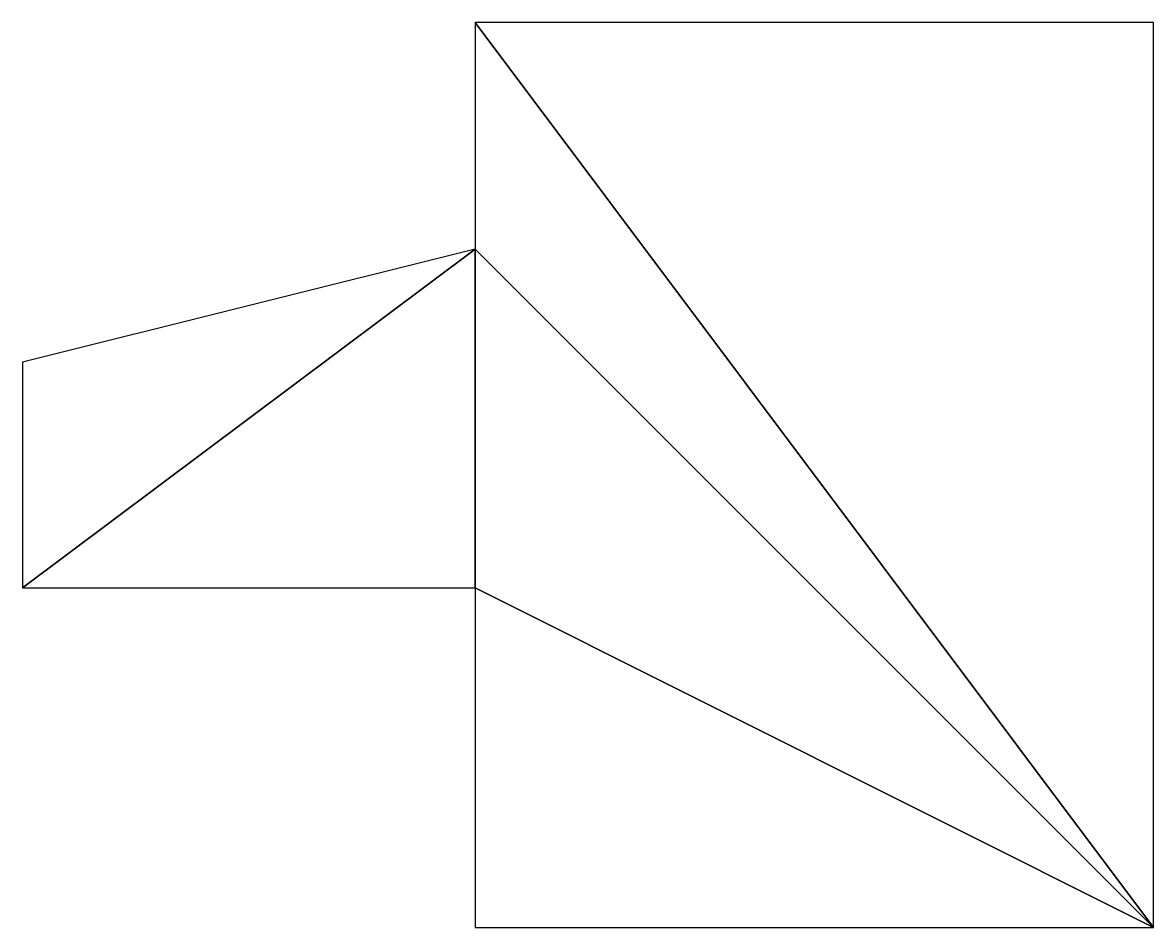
# Model space of a CAD drawing. Extents: x -35430092 to -35393830, y 11991942 to 12015432.
# Drawn here: x -35415606.54 to -35415592.62, y 12010234.3 to 12010245.44 of the extents above; entities that cross this region are included whole.
import ezdxf

# ---------------------------------------------------------------- set-up
doc = ezdxf.new("R2010")
doc.units = 0

msp = doc.modelspace()

# ---------------------------------------------------------------- linework, layer by layer
at = {"layer": 'mg_to_dxf', "color": 52}
for points in [[(-35415592.62, 12010234.3), (-35415592.62, 12010234.3), (-35415600.97, 12010245.44), (-35415600.97, 12010242.65)], [(-35415592.62, 12010234.3), (-35415592.62, 12010234.3), (-35415592.62, 12010245.44), (-35415600.97, 12010245.44)], [(-35415600.97, 12010242.65), (-35415600.97, 12010242.65), (-35415606.54, 12010238.48), (-35415600.97, 12010238.48)], [(-35415600.97, 12010242.65), (-35415600.97, 12010242.65), (-35415606.54, 12010241.26), (-35415606.54, 12010238.48)], [(-35415600.97, 12010238.48), (-35415600.97, 12010238.48), (-35415592.62, 12010234.3), (-35415600.97, 12010242.65)], [(-35415600.97, 12010238.48), (-35415600.97, 12010238.48), (-35415600.97, 12010234.3), (-35415592.62, 12010234.3)]]:
    msp.add_3dface(points, dxfattribs=at)

doc.saveas('drawing.dxf')
